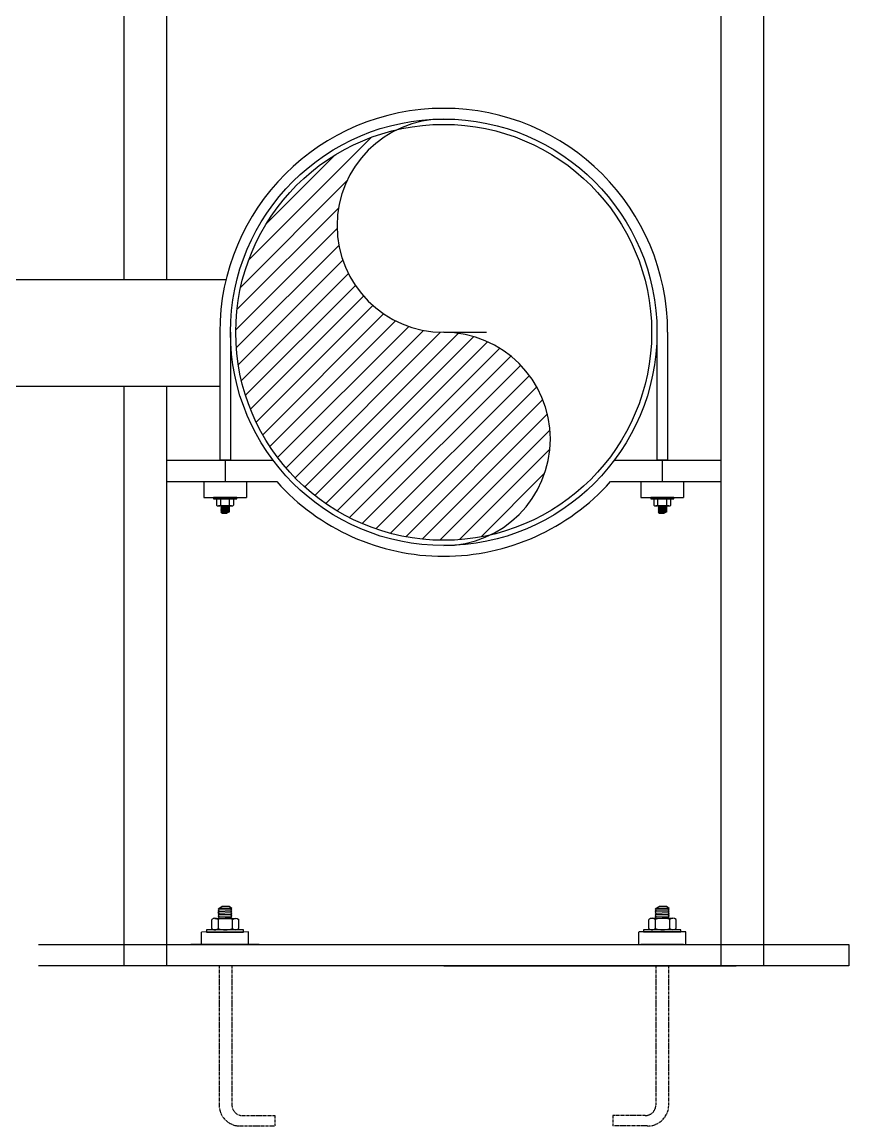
# Model space of a CAD drawing. Header units: inches. Extents: x 51172 to 63334, y -27893 to -10796.
# Drawn here: x 56997 to 57772, y -27828 to -26793 of the extents above; entities that cross this region are included whole.
import ezdxf

# ---------------------------------------------------------------- set-up
doc = ezdxf.new("R2010")
doc.units = ezdxf.units.IN
doc.header["$MEASUREMENT"] = 0
doc.linetypes.add('CENTERX2', pattern=[4, 2.5, -0.5, 0.5, -0.5])

msp = doc.modelspace()

# ---------------------------------------------------------------- hatches: boundary and pattern name
h = msp.add_hatch()
h.set_pattern_fill('ANSI31', color=256, scale=100)
h.set_pattern_definition([(45, (-42327.777, -32243.117), (-8.8388348, 8.8388348), [])])
h.paths.add_polyline_path([(57392.2, -27084, -0.797806), (57348.8, -26893.9, 0.350006), (57197.2, -27084, 0.481449), (57435.5, -27274.1, 0.797671)])
h.paths.add_polyline_path([(57392.2, -26456.1, -1.000026), (57392.2, -26331.1, 0.414214), (57267.2, -26456.1, 0.414229), (57392.2, -26581.1, 0.999922)])
h.paths.add_polyline_path([(57392.2, -25828.2, -1), (57392.2, -25703.2, 0.414214), (57267.2, -25828.2, 0.414238), (57392.3, -25953.2, 0.999917)])

# ---------------------------------------------------------------- linework, layer by layer
for p, q in [((57092.2, -25953.2), (57092.2, -27034.4)), ((57692.2, -25953.2), (57692.2, -27678.1)), ((57132.2, -25983.2), (57132.2, -27034.4)), ((57652.2, -25983.2), (57652.2, -27678.1)), ((56624.6, -27034.4), (57188.1, -27034.4)), ((57182.2, -27084), (57182.2, -27204)), ((57192.2, -27084), (57192.2, -27204)), ((57392.2, -27084), (57432.4, -27084)), ((57592.2, -27084), (57592.2, -27204)), ((57602.2, -27084), (57602.2, -27204)), ((56624.6, -27134.4), (57182.2, -27134.4)), ((57092.2, -27134.4), (57092.2, -27678.1)), ((57132.2, -27134.4), (57132.2, -27678.1)), ((57132.2, -27204), (57232.2, -27204)), ((57192.2, -27204), (57182.2, -27204)), ((57187.2, -27204), (57187.2, -27224)), ((57212.2, -27204), (57212.2, -27204)), ((57552.2, -27204), (57652.2, -27204)), ((57602.2, -27204), (57592.2, -27204)), ((57602.2, -27204), (57592.2, -27204)), ((57597.2, -27204), (57597.2, -27224)), ((57132.2, -27224), (57235.6, -27224)), ((57167.2, -27224), (57167.2, -27238.8)), ((57207.2, -27224), (57207.2, -27238.8)), ((57548.7, -27224), (57652.2, -27224)), ((57577.2, -27224), (57577.2, -27238.9)), ((57617.2, -27224), (57617.2, -27238.8)), ((57167.2, -27238.8), (57207.2, -27238.8)), ((57179.1, -27240.9), (57179.1, -27246)), ((57182.8, -27240.9), (57182.8, -27246)), ((57191.3, -27246), (57191.3, -27240.9)), ((57195, -27240.9), (57195, -27246)), ((57577.2, -27238.9), (57617.2, -27238.8)), ((57589.1, -27240.9), (57589.1, -27246.1)), ((57592.8, -27240.9), (57592.8, -27246.1)), ((57601.3, -27246.1), (57601.3, -27240.9)), ((57605, -27240.9), (57605, -27246.1)), ((57193.3, -27246.8), (57181, -27246.8)), ((57183.2, -27246.9), (57183.4, -27246.8)), ((57183.2, -27246.9), (57183.8, -27247.4)), ((57183.2, -27247.9), (57183.8, -27247.4)), ((57183.2, -27247.9), (57183.8, -27248.3)), ((57183.2, -27248.8), (57183.8, -27248.3)), ((57183.2, -27248.8), (57183.8, -27249.3)), ((57183.2, -27249.7), (57183.8, -27249.3)), ((57183.2, -27249.7), (57183.8, -27250.2)), ((57183.2, -27250.6), (57183.8, -27250.2)), ((57183.2, -27250.6), (57183.8, -27251.1)), ((57183.2, -27251.6), (57183.8, -27251.1)), ((57183.2, -27251.6), (57183.8, -27252)), ((57190.7, -27247.1), (57183.8, -27247.4)), ((57190.7, -27248.1), (57183.8, -27248.3)), ((57190.7, -27249), (57183.8, -27249.3)), ((57190.7, -27249.9), (57183.8, -27250.2)), ((57190.7, -27250.9), (57183.8, -27251.1)), ((57190.7, -27251.8), (57183.8, -27252)), ((57191.1, -27246.8), (57190.7, -27247.1)), ((57191.3, -27247.6), (57190.7, -27247.1)), ((57191.3, -27247.6), (57190.7, -27248.1)), ((57191.3, -27248.5), (57190.7, -27248.1)), ((57191.3, -27248.5), (57190.7, -27249)), ((57191.3, -27249.4), (57190.7, -27249)), ((57191.3, -27249.4), (57190.7, -27249.9)), ((57191.3, -27250.4), (57190.7, -27249.9)), ((57191.3, -27250.4), (57190.7, -27250.9)), ((57191.3, -27251.3), (57190.7, -27250.9)), ((57191.3, -27251.3), (57190.7, -27251.8)), ((57191.3, -27252.3), (57190.7, -27251.8)), ((57603.3, -27246.8), (57591, -27246.8)), ((57593.2, -27247), (57593.4, -27246.8)), ((57593.2, -27247), (57593.8, -27247.4)), ((57593.2, -27247.9), (57593.8, -27247.4)), ((57593.2, -27247.9), (57593.8, -27248.3)), ((57593.2, -27248.8), (57593.8, -27248.3)), ((57593.2, -27248.8), (57593.8, -27249.3)), ((57593.2, -27249.7), (57593.8, -27249.3)), ((57593.2, -27249.7), (57593.8, -27250.2)), ((57593.2, -27250.7), (57593.8, -27250.2)), ((57593.2, -27250.7), (57593.8, -27251.1)), ((57593.2, -27251.6), (57593.8, -27251.1)), ((57593.2, -27251.6), (57593.8, -27252)), ((57600.7, -27247.1), (57593.8, -27247.4)), ((57600.7, -27248.1), (57593.8, -27248.3)), ((57600.7, -27249), (57593.8, -27249.3)), ((57600.7, -27249.9), (57593.8, -27250.2)), ((57600.7, -27250.9), (57593.8, -27251.1)), ((57601.1, -27246.8), (57600.7, -27247.1)), ((57601.3, -27247.6), (57600.7, -27247.1)), ((57601.3, -27247.6), (57600.7, -27248.1)), ((57601.3, -27248.5), (57600.7, -27248.1)), ((57601.3, -27248.5), (57600.7, -27249)), ((57601.3, -27249.5), (57600.7, -27249)), ((57601.3, -27249.5), (57600.7, -27249.9)), ((57601.3, -27250.4), (57600.7, -27249.9)), ((57601.3, -27250.4), (57600.7, -27250.9)), ((57601.3, -27251.4), (57600.7, -27250.9)), ((57601.3, -27251.4), (57600.7, -27251.8)), ((57183.2, -27252.5), (57183.8, -27252)), ((57183.2, -27252.5), (57184.7, -27253.7)), ((57190.7, -27252.7), (57183.5, -27252.7)), ((57184.7, -27253.7), (57189, -27253.7)), ((57190.7, -27252.7), (57189, -27253.7)), ((57191.3, -27252.3), (57190.7, -27252.7)), ((57593.2, -27252.5), (57593.8, -27252)), ((57593.2, -27252.5), (57594.7, -27253.7)), ((57600.7, -27252.7), (57593.5, -27252.7)), ((57600.7, -27251.8), (57593.8, -27252)), ((57594.7, -27253.7), (57599, -27253.7)), ((57600.7, -27252.7), (57599, -27253.7)), ((57601.3, -27252.3), (57600.7, -27251.8)), ((57601.3, -27252.3), (57600.7, -27252.7)), ((57180.6, -27624.7), (57181.6, -27624)), ((57181.6, -27624), (57184.2, -27622.5)), ((57181.6, -27624), (57193.1, -27624)), ((57191.1, -27622.5), (57184.2, -27622.5)), ((57193.6, -27624.4), (57191.1, -27622.5)), ((57193.6, -27624.4), (57192.6, -27625.1)), ((57590.6, -27624.7), (57591.5, -27624)), ((57591.5, -27624), (57594.2, -27622.4)), ((57591.5, -27624), (57603.1, -27624)), ((57601.1, -27622.4), (57594.2, -27622.4)), ((57603.5, -27624.3), (57601.1, -27622.4)), ((57603.5, -27624.3), (57602.6, -27625.1)), ((57174.7, -27643), (57174.7, -27634.7)), ((57177.5, -27633.5), (57197.1, -27633.5)), ((57180.5, -27627.7), (57181.5, -27627)), ((57180.5, -27627.7), (57181.6, -27628.5)), ((57180.6, -27624.7), (57181.6, -27625.5)), ((57180.6, -27626.2), (57181.6, -27625.5)), ((57180.6, -27626.2), (57181.5, -27627)), ((57180.6, -27629.3), (57181.6, -27628.5)), ((57180.6, -27629.3), (57181.6, -27630)), ((57180.6, -27630.7), (57181.6, -27630)), ((57180.6, -27630.7), (57181.6, -27631.5)), ((57180.6, -27632.2), (57181.6, -27631.5)), ((57180.6, -27632.2), (57181.6, -27633)), ((57180.6, -27634.7), (57180.6, -27643)), ((57180.9, -27633.5), (57181.6, -27633)), ((57181.6, -27625.5), (57192.6, -27625.1)), ((57181.6, -27627), (57192.6, -27626.6)), ((57181.6, -27628.5), (57192.6, -27628.1)), ((57181.6, -27630), (57192.6, -27629.6)), ((57181.6, -27631.5), (57192.6, -27631)), ((57181.6, -27633), (57192.6, -27632.5)), ((57193.6, -27625.9), (57192.6, -27625.1)), ((57193.6, -27625.9), (57192.6, -27626.6)), ((57193.6, -27627.3), (57192.6, -27626.6)), ((57193.6, -27627.3), (57192.6, -27628.1)), ((57193.6, -27628.8), (57192.6, -27628.1)), ((57193.6, -27628.8), (57192.6, -27629.6)), ((57193.6, -27630.3), (57192.6, -27629.6)), ((57193.6, -27630.3), (57192.6, -27631)), ((57193.6, -27631.8), (57192.6, -27631)), ((57193.6, -27631.8), (57192.6, -27632.5)), ((57193.6, -27633.3), (57192.6, -27632.5)), ((57193.6, -27633.3), (57193.3, -27633.5)), ((57194.2, -27643), (57194.2, -27634.7)), ((57200.1, -27643), (57200.1, -27634.7)), ((57584.7, -27643), (57584.7, -27634.7)), ((57587.5, -27633.4), (57607.1, -27633.4)), ((57590.5, -27627.7), (57591.5, -27626.9)), ((57590.5, -27627.7), (57591.5, -27628.5)), ((57590.6, -27624.7), (57591.5, -27625.5)), ((57590.6, -27626.2), (57591.5, -27625.5)), ((57590.6, -27626.2), (57591.5, -27626.9)), ((57590.6, -27629.2), (57591.5, -27628.5)), ((57590.6, -27629.2), (57591.5, -27630)), ((57590.6, -27630.7), (57591.5, -27630)), ((57590.6, -27630.7), (57591.5, -27631.5)), ((57590.6, -27632.2), (57591.5, -27631.5)), ((57590.6, -27632.2), (57591.5, -27632.9)), ((57590.6, -27634.7), (57590.6, -27643)), ((57590.9, -27633.4), (57591.5, -27632.9)), ((57591.5, -27625.5), (57602.6, -27625.1)), ((57591.5, -27626.9), (57602.6, -27626.6)), ((57591.5, -27628.5), (57602.6, -27628.1)), ((57591.5, -27630), (57602.6, -27629.5)), ((57591.5, -27631.5), (57602.6, -27631)), ((57591.5, -27632.9), (57602.6, -27632.5)), ((57603.5, -27625.8), (57602.6, -27625.1)), ((57603.5, -27625.8), (57602.6, -27626.6)), ((57603.5, -27627.3), (57602.6, -27626.6)), ((57603.5, -27627.3), (57602.6, -27628.1)), ((57603.5, -27628.8), (57602.6, -27628.1)), ((57603.5, -27628.8), (57602.6, -27629.5)), ((57603.5, -27630.3), (57602.6, -27629.5)), ((57603.5, -27630.3), (57602.6, -27631)), ((57603.5, -27631.8), (57602.6, -27631)), ((57603.5, -27631.8), (57602.6, -27632.5)), ((57603.5, -27633.2), (57602.6, -27632.5)), ((57603.5, -27633.2), (57603.3, -27633.4)), ((57604.2, -27643), (57604.2, -27634.7)), ((57610.1, -27643), (57610.1, -27634.7)), ((57209.1, -27646.2), (57165.2, -27646.3)), ((57165.2, -27658.2), (57165.2, -27646.3)), ((57209.1, -27658.1), (57209.1, -27646.2)), ((57619.1, -27646.2), (57575.2, -27646.2)), ((57575.2, -27658.1), (57575.2, -27646.3)), ((57619.1, -27658.1), (57619.1, -27646.2)), ((57012.2, -27658.1), (57772.2, -27658.1)), ((57219.1, -27658.1), (57155.2, -27658.1)), ((57207.2, -27658.1), (57167.2, -27658.1)), ((57617.2, -27658.1), (57577.2, -27658.1)), ((57772.2, -27658.1), (57772.2, -27678.1)), ((57772.2, -27678.1), (57012.2, -27678.1)), ((57392.2, -27678.1), (57666.3, -27678.1))]:
    msp.add_line(p, q)
at = {"linetype": 'CENTERX2'}
for p, q in [((57181.6, -27678.1), (57181.6, -27808.4)), ((57193.6, -27678.1), (57193.6, -27808.4)), ((57591.1, -27678.1), (57591.1, -27808.4)), ((57603.1, -27678.1), (57603.1, -27808.4)), ((57203.6, -27818.4), (57233.9, -27818.4)), ((57233.9, -27818.4), (57233.9, -27828.1)), ((57581.1, -27818.4), (57550.9, -27818.4)), ((57550.9, -27818.4), (57550.9, -27828.1)), ((57201.4, -27828.1), (57233.9, -27828.1)), ((57583.4, -27828.1), (57550.9, -27828.1))]:
    msp.add_line(p, q, dxfattribs=at)
for points in [[(57198.1, -27240.1), (57198.1, -27238.8), (57176.3, -27238.8), (57176.3, -27240.1)], [(57608.1, -27240.1), (57608.1, -27238.8), (57586.3, -27238.8), (57586.3, -27240.1)], [(57169.7, -27644.2), (57169.7, -27646.3), (57204.6, -27646.3), (57204.6, -27644.2)], [(57579.7, -27644.2), (57579.7, -27646.2), (57614.6, -27646.2), (57614.6, -27644.2)]]:
    msp.add_lwpolyline(points, close=True)
for radius in [200, 195]:
    msp.add_circle((57392.2, -27084), radius)
for centre, radius, start, end in [((57392.2, -27084), 210, 0, 180), ((57392.2, -26984), 100, 90, 270), ((57392.2, -27184), 100, 270.0141, 89.9953), ((57392.2, -27084), 210, 221.8079, 318.1873), ((57181, -27242.7), 2.62, 45.0088, 134.9912), ((57187.1, -27252.1), 12, 69.2913, 110.7087), ((57193.2, -27242.7), 2.62, 44.9141, 135.0859), ((57591, -27242.7), 2.62, 45.0088, 134.9912), ((57597.1, -27252.1), 12, 69.2913, 110.7087), ((57603.2, -27242.7), 2.62, 44.9141, 135.0859), ((57181, -27244.2), 2.62, 225.0088, 314.9912), ((57187.1, -27234.8), 12, 249.2913, 290.7087), ((57193.2, -27244.2), 2.62, 224.9141, 315.0859), ((57591, -27244.2), 2.62, 225.0088, 314.9912), ((57597.1, -27234.8), 12, 249.2913, 290.7087), ((57603.2, -27244.2), 2.62, 224.9141, 315.0859), ((57177.6, -27637.6), 4.19, 44.9141, 135.0859), ((57187.4, -27652.6), 19.2, 69.2913, 110.7087), ((57197.1, -27637.7), 4.19, 45.0088, 134.9912), ((57587.6, -27637.6), 4.19, 44.9141, 135.0859), ((57597.4, -27652.6), 19.2, 69.2913, 110.7087), ((57607.1, -27637.6), 4.19, 45.0088, 134.9912), ((57177.6, -27640), 4.19, 224.9141, 315.0859), ((57187.4, -27625), 19.2, 249.2913, 290.7087), ((57197.1, -27640), 4.19, 225.0088, 314.9912), ((57587.6, -27640), 4.19, 224.9141, 315.0859), ((57597.4, -27625), 19.2, 249.2913, 290.7087), ((57607.1, -27640), 4.19, 225.0088, 314.9912)]:
    msp.add_arc(centre, radius, start, end)
for centre, radius, start, end in [((57201.4, -27808.4), 19.8, 180, 270), ((57203.6, -27808.4), 10, 180, 270), ((57581.1, -27808.4), 10, 270, 0), ((57583.4, -27808.4), 19.8, 270, 0)]:
    msp.add_arc(centre, radius, start, end, dxfattribs=at)

doc.saveas('drawing.dxf')
